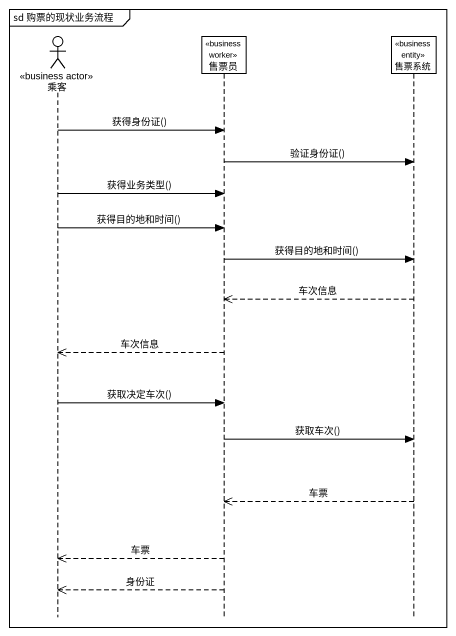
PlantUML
@startuml
mainframe sd 购票的现状业务流程
hide footbox
actor 乘客 <<business actor>>
participant 售票员 <<business worker>>
participant 售票系统 <<business entity>>

乘客 -> 售票员 : 获得身份证()
售票员 -> 售票系统 : 验证身份证()
乘客 -> 售票员 : 获得业务类型()
乘客 -> 售票员 : 获得目的地和时间()
售票员 -> 售票系统 : 获得目的地和时间()
售票系统 -->> 售票员 : 车次信息
售票员 -->> 乘客 : 车次信息
乘客 -> 售票员 : 获取决定车次()
售票员 -> 售票系统 : 获取车次()
售票系统 -->> 售票员 : 车票
售票员 -->> 乘客 : 车票
售票员 -->> 乘客 : 身份证
@enduml
